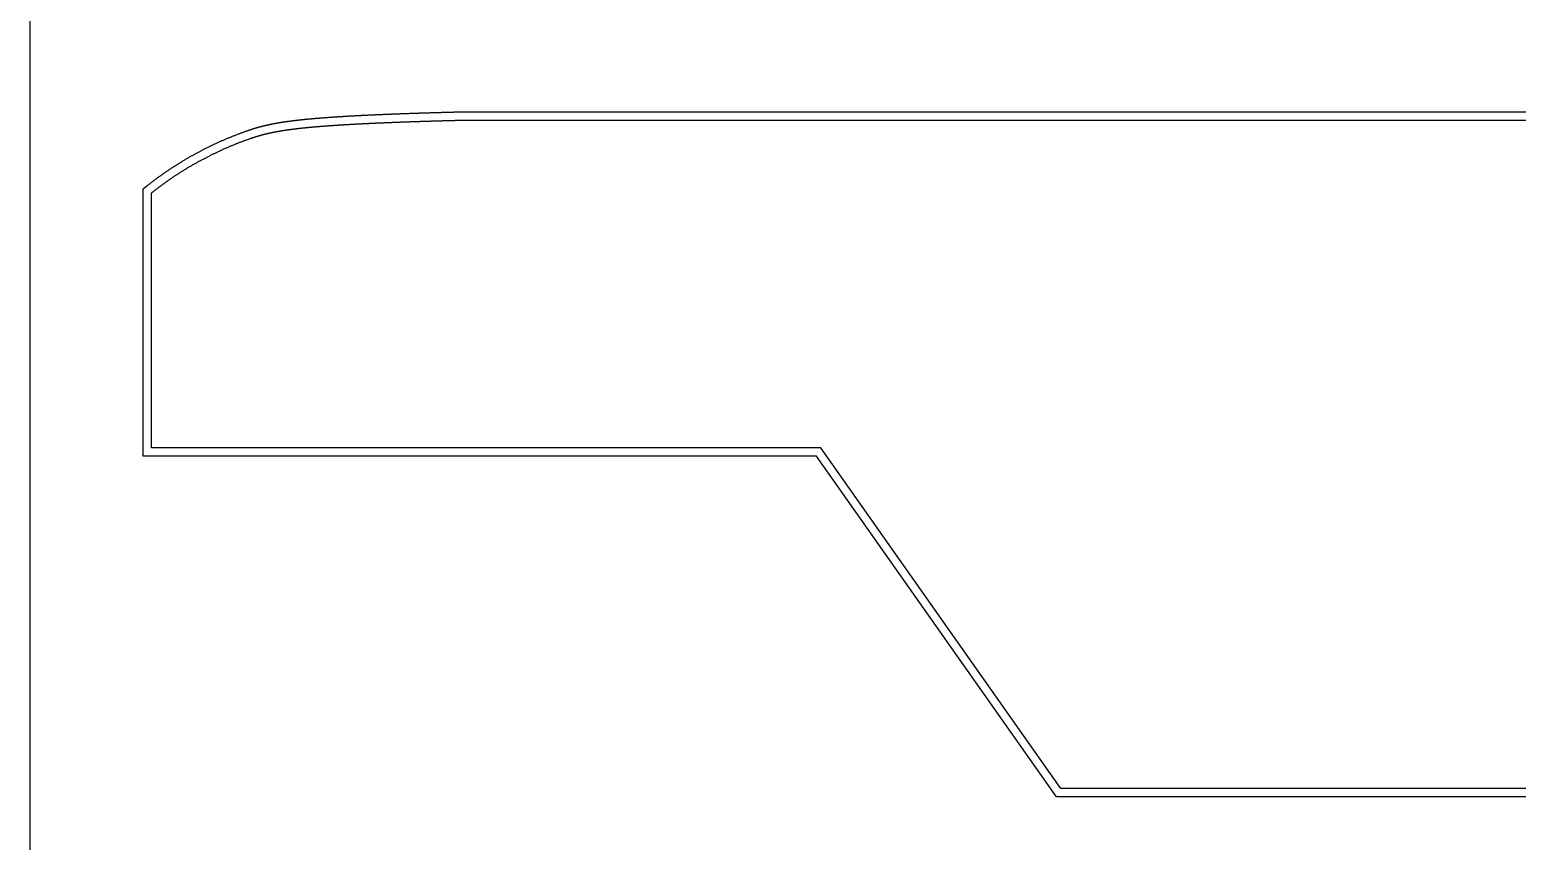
# Model space of a CAD drawing. Header units: inches. Extents: x -1244 to -570, y -2074 to -1714.
# Drawn here: x -1195.002 to -1190.556, y -1994.243 to -1991.815 of the extents above; entities that cross this region are included whole.
import ezdxf

# ---------------------------------------------------------------- set-up
doc = ezdxf.new("R2010")
doc.units = ezdxf.units.IN
doc.header["$LTSCALE"] = 0.1
doc.header["$MEASUREMENT"] = 0
doc.layers.add('pic', color=1, linetype='Continuous')

msp = doc.modelspace()

# ---------------------------------------------------------------- linework, layer by layer
at = {"color": 7, "linetype": 'Continuous', "lineweight": 25}
for points in [[(-1183.68622, -1994.11055), (-1191.93306, -1994.11055), (-1192.65059, -1993.09055), (-1194.66261, -1993.09055), (-1194.66261, -1992.29103), (-1194.65143, -1992.28211), (-1194.64964, -1992.28068), (-1194.64784, -1992.27926), (-1194.64604, -1992.27784), (-1194.64423, -1992.27643), (-1194.64242, -1992.27502), (-1194.64061, -1992.27361), (-1194.63879, -1992.27221), (-1194.63697, -1992.27081), (-1194.63515, -1992.26942), (-1194.63332, -1992.26803), (-1194.63149, -1992.26664), (-1194.62966, -1992.26526), (-1194.62782, -1992.26388), (-1194.62598, -1992.2625), (-1194.62413, -1992.26113), (-1194.62229, -1992.25977), (-1194.62044, -1992.25841), (-1194.61858, -1992.25705), (-1194.61672, -1992.25569), (-1194.61486, -1992.25434), (-1194.613, -1992.253), (-1194.61113, -1992.25166), (-1194.60926, -1992.25032), (-1194.60739, -1992.24899), (-1194.60551, -1992.24766), (-1194.60363, -1992.24633), (-1194.60174, -1992.24501), (-1194.59986, -1992.24369), (-1194.59797, -1992.24238), (-1194.59607, -1992.24107), (-1194.59418, -1992.23977), (-1194.59228, -1992.23847), (-1194.59038, -1992.23717), (-1194.58847, -1992.23588), (-1194.58656, -1992.23459), (-1194.58465, -1992.23331), (-1194.58273, -1992.23203), (-1194.58082, -1992.23076), (-1194.57889, -1992.22949), (-1194.57697, -1992.22822), (-1194.57504, -1992.22696), (-1194.57311, -1992.2257), (-1194.57118, -1992.22445), (-1194.56924, -1992.2232), (-1194.56731, -1992.22195), (-1194.56536, -1992.22071), (-1194.56342, -1992.21947), (-1194.56147, -1992.21824), (-1194.55952, -1992.21702), (-1194.55757, -1992.21579), (-1194.55561, -1992.21457), (-1194.55365, -1992.21336), (-1194.55169, -1992.21215), (-1194.54973, -1992.21094), (-1194.54776, -1992.20974), (-1194.54579, -1992.20854), (-1194.54382, -1992.20735), (-1194.54184, -1992.20616), (-1194.53986, -1992.20498), (-1194.53788, -1992.2038), (-1194.5359, -1992.20262), (-1194.53391, -1992.20145), (-1194.53192, -1992.20029), (-1194.52993, -1992.19912), (-1194.52793, -1992.19797), (-1194.52594, -1992.19681), (-1194.52394, -1992.19566), (-1194.52193, -1992.19452), (-1194.51993, -1992.19338), (-1194.51792, -1992.19225), (-1194.51591, -1992.19111), (-1194.5139, -1992.18999), (-1194.51188, -1992.18887), (-1194.50987, -1992.18775), (-1194.50785, -1992.18664), (-1194.50582, -1992.18553), (-1194.5038, -1992.18443), (-1194.50177, -1992.18333), (-1194.49974, -1992.18223), (-1194.49771, -1992.18114), (-1194.49567, -1992.18006), (-1194.49364, -1992.17898), (-1194.4916, -1992.1779), (-1194.48956, -1992.17683), (-1194.48751, -1992.17576), (-1194.48546, -1992.1747), (-1194.48342, -1992.17364), (-1194.48136, -1992.17259), (-1194.47931, -1992.17154), (-1194.47726, -1992.1705), (-1194.4752, -1992.16946), (-1194.47314, -1992.16842), (-1194.47107, -1992.16739), (-1194.46901, -1992.16637), (-1194.46694, -1992.16535), (-1194.46487, -1992.16433), (-1194.4628, -1992.16332), (-1194.46073, -1992.16231), (-1194.45865, -1992.16131), (-1194.45658, -1992.16031), (-1194.4545, -1992.15932), (-1194.45241, -1992.15833), (-1194.45033, -1992.15735), (-1194.44824, -1992.15637), (-1194.44616, -1992.1554), (-1194.44407, -1992.15443), (-1194.44197, -1992.15347), (-1194.43988, -1992.15251), (-1194.43778, -1992.15155), (-1194.43569, -1992.1506), (-1194.43359, -1992.14966), (-1194.43148, -1992.14872), (-1194.42938, -1992.14778), (-1194.42727, -1992.14685), (-1194.42517, -1992.14593), (-1194.42306, -1992.14501), (-1194.42095, -1992.14409), (-1194.41883, -1992.14318), (-1194.41672, -1992.14228), (-1194.4146, -1992.14138), (-1194.41248, -1992.14048), (-1194.41036, -1992.13959), (-1194.40824, -1992.1387), (-1194.40611, -1992.13782), (-1194.40399, -1992.13694), (-1194.40186, -1992.13607), (-1194.39973, -1992.13521), (-1194.3976, -1992.13434), (-1194.39547, -1992.13349), (-1194.39333, -1992.13264), (-1194.3912, -1992.13179), (-1194.38906, -1992.13095), (-1194.38692, -1992.13011), (-1194.38478, -1992.12928), (-1194.38263, -1992.12845), (-1194.38049, -1992.12763), (-1194.37834, -1992.12681), (-1194.3762, -1992.126), (-1194.37405, -1992.12519), (-1194.3719, -1992.12439), (-1194.36974, -1992.1236), (-1194.36759, -1992.1228), (-1194.36544, -1992.12202), (-1194.36328, -1992.12124), (-1194.36112, -1992.12046), (-1194.35896, -1992.11969), (-1194.3568, -1992.11892), (-1194.35465, -1992.11816), (-1194.3541, -1992.11797), (-1194.35383, -1992.11788), (-1194.35356, -1992.11778), (-1194.35246, -1992.1174), (-1194.35028, -1992.11664), (-1194.34917, -1992.11626), (-1194.34807, -1992.11589), (-1194.34697, -1992.11551), (-1194.34586, -1992.11513), (-1194.34475, -1992.11476), (-1194.34363, -1992.11438), (-1194.34251, -1992.11401), (-1194.34138, -1992.11363), (-1194.34025, -1992.11326), (-1194.33912, -1992.11289), (-1194.33798, -1992.11252), (-1194.33683, -1992.11215), (-1194.33568, -1992.11178), (-1194.33452, -1992.11141), (-1194.33336, -1992.11105), (-1194.33219, -1992.11068), (-1194.33102, -1992.11031), (-1194.32984, -1992.10995), (-1194.32865, -1992.10959), (-1194.32746, -1992.10923), (-1194.32685, -1992.10904), (-1194.32625, -1992.10886), (-1194.32565, -1992.10868), (-1194.32504, -1992.1085), (-1194.32444, -1992.10832), (-1194.32383, -1992.10814), (-1194.32322, -1992.10796), (-1194.3226, -1992.10778), (-1194.32199, -1992.10761), (-1194.32137, -1992.10743), (-1194.32075, -1992.10725), (-1194.32013, -1992.10707), (-1194.31951, -1992.10689), (-1194.31888, -1992.10672), (-1194.31825, -1992.10654), (-1194.31762, -1992.10636), (-1194.31699, -1992.10619), (-1194.31636, -1992.10601), (-1194.31572, -1992.10583), (-1194.31508, -1992.10566), (-1194.31444, -1992.10548), (-1194.3138, -1992.10531), (-1194.31315, -1992.10513), (-1194.31251, -1992.10496), (-1194.31186, -1992.10479), (-1194.3112, -1992.10461), (-1194.31055, -1992.10444), (-1194.30989, -1992.10427), (-1194.30923, -1992.10409), (-1194.30857, -1992.10392), (-1194.3079, -1992.10375), (-1194.30724, -1992.10358), (-1194.30657, -1992.10341), (-1194.30589, -1992.10323), (-1194.30522, -1992.10306), (-1194.30454, -1992.10289), (-1194.30386, -1992.10272), (-1194.30318, -1992.10255), (-1194.30249, -1992.10238), (-1194.3018, -1992.10221), (-1194.30111, -1992.10204), (-1194.30042, -1992.10188), (-1194.29972, -1992.10171), (-1194.29902, -1992.10154), (-1194.29832, -1992.10137), (-1194.29761, -1992.1012), (-1194.2969, -1992.10104), (-1194.29619, -1992.10087), (-1194.29548, -1992.1007), (-1194.29476, -1992.10054), (-1194.29404, -1992.10037), (-1194.29331, -1992.10021), (-1194.29259, -1992.10004), (-1194.29186, -1992.09988), (-1194.29112, -1992.09971), (-1194.29039, -1992.09955), (-1194.28965, -1992.09938), (-1194.2889, -1992.09922), (-1194.28816, -1992.09906), (-1194.28741, -1992.09889), (-1194.28666, -1992.09873), (-1194.2859, -1992.09857), (-1194.28514, -1992.09841), (-1194.28438, -1992.09825), (-1194.28361, -1992.09808), (-1194.28284, -1992.09792), (-1194.28207, -1992.09776), (-1194.28129, -1992.0976), (-1194.28051, -1992.09744), (-1194.27973, -1992.09728), (-1194.27894, -1992.09712), (-1194.27815, -1992.09697), (-1194.27735, -1992.09681), (-1194.27656, -1992.09665), (-1194.27575, -1992.09649), (-1194.27495, -1992.09633), (-1194.27414, -1992.09618), (-1194.27332, -1992.09602), (-1194.27251, -1992.09586), (-1194.27169, -1992.09571), (-1194.27086, -1992.09555), (-1194.27003, -1992.09539), (-1194.2692, -1992.09524), (-1194.26836, -1992.09508), (-1194.26752, -1992.09493), (-1194.26668, -1992.09477), (-1194.26583, -1992.09462), (-1194.26497, -1992.09447), (-1194.26412, -1992.09431), (-1194.26326, -1992.09416), (-1194.26239, -1992.09401), (-1194.26152, -1992.09385), (-1194.26065, -1992.0937), (-1194.25977, -1992.09355), (-1194.25889, -1992.0934), (-1194.258, -1992.09325), (-1194.25711, -1992.0931), (-1194.25621, -1992.09295), (-1194.25531, -1992.0928), (-1194.25441, -1992.09265), (-1194.2535, -1992.0925), (-1194.25259, -1992.09235), (-1194.25167, -1992.0922), (-1194.25075, -1992.09205), (-1194.24982, -1992.0919), (-1194.24889, -1992.09175), (-1194.24795, -1992.09161), (-1194.24701, -1992.09146), (-1194.24607, -1992.09131), (-1194.24511, -1992.09116), (-1194.24416, -1992.09102), (-1194.2432, -1992.09087), (-1194.24223, -1992.09072), (-1194.24126, -1992.09058), (-1194.24029, -1992.09043), (-1194.23931, -1992.09029), (-1194.23833, -1992.09014), (-1194.23734, -1992.09), (-1194.23634, -1992.08986), (-1194.23534, -1992.08971), (-1194.23435, -1992.08957), (-1194.23334, -1992.08943), (-1194.23233, -1992.08928), (-1194.23131, -1992.08914), (-1194.23028, -1992.089), (-1194.22925, -1992.08886), (-1194.22821, -1992.08871), (-1194.22717, -1992.08857), (-1194.22613, -1992.08843), (-1194.22508, -1992.08829), (-1194.22402, -1992.08815), (-1194.22296, -1992.08801), (-1194.22189, -1992.08787), (-1194.22081, -1992.08773), (-1194.21974, -1992.08759), (-1194.21865, -1992.08745), (-1194.21756, -1992.08731), (-1194.21647, -1992.08717), (-1194.21536, -1992.08703), (-1194.21426, -1992.0869), (-1194.21314, -1992.08676), (-1194.21203, -1992.08662), (-1194.2109, -1992.08648), (-1194.20977, -1992.08635), (-1194.20864, -1992.08621), (-1194.20749, -1992.08607), (-1194.20635, -1992.08594), (-1194.20519, -1992.0858), (-1194.20403, -1992.08567), (-1194.20287, -1992.08553), (-1194.2017, -1992.08539), (-1194.20052, -1992.08526), (-1194.19934, -1992.08513), (-1194.19815, -1992.08499), (-1194.19695, -1992.08486), (-1194.19575, -1992.08472), (-1194.19454, -1992.08459), (-1194.19333, -1992.08446), (-1194.19211, -1992.08432), (-1194.19149, -1992.08426), (-1194.19088, -1992.08419), (-1194.19026, -1992.08412), (-1194.18964, -1992.08406), (-1194.18902, -1992.08399), (-1194.1884, -1992.08393), (-1194.18778, -1992.08386), (-1194.18716, -1992.08379), (-1194.18653, -1992.08373), (-1194.18591, -1992.08366), (-1194.18528, -1992.0836), (-1194.18465, -1992.08353), (-1194.18401, -1992.08347), (-1194.18338, -1992.0834), (-1194.18275, -1992.08334), (-1194.18211, -1992.08327), (-1194.18147, -1992.0832), (-1194.18083, -1992.08314), (-1194.18019, -1992.08307), (-1194.17955, -1992.08301), (-1194.1789, -1992.08294), (-1194.17826, -1992.08288), (-1194.17761, -1992.08281), (-1194.17696, -1992.08275), (-1194.17631, -1992.08268), (-1194.17565, -1992.08262), (-1194.175, -1992.08255), (-1194.17434, -1992.08249), (-1194.17368, -1992.08243), (-1194.17302, -1992.08236), (-1194.17236, -1992.0823), (-1194.1717, -1992.08223), (-1194.17103, -1992.08217), (-1194.17037, -1992.0821), (-1194.1697, -1992.08204), (-1194.16903, -1992.08198), (-1194.16836, -1992.08191), (-1194.16768, -1992.08185), (-1194.16701, -1992.08178), (-1194.16633, -1992.08172), (-1194.16565, -1992.08166), (-1194.16497, -1992.08159), (-1194.16429, -1992.08153), (-1194.16361, -1992.08147), (-1194.16292, -1992.0814), (-1194.16223, -1992.08134), (-1194.16154, -1992.08128), (-1194.16085, -1992.08121), (-1194.16016, -1992.08115), (-1194.15947, -1992.08109), (-1194.15877, -1992.08102), (-1194.15807, -1992.08096), (-1194.15737, -1992.0809), (-1194.15667, -1992.08083), (-1194.15597, -1992.08077), (-1194.15526, -1992.08071), (-1194.15456, -1992.08064), (-1194.15385, -1992.08058), (-1194.15314, -1992.08052), (-1194.15242, -1992.08046), (-1194.15171, -1992.08039), (-1194.15099, -1992.08033), (-1194.15028, -1992.08027), (-1194.14956, -1992.08021), (-1194.14884, -1992.08015), (-1194.14811, -1992.08008), (-1194.14739, -1992.08002), (-1194.14666, -1992.07996), (-1194.14593, -1992.0799), (-1194.1452, -1992.07983), (-1194.14447, -1992.07977), (-1194.14373, -1992.07971), (-1194.143, -1992.07965), (-1194.14226, -1992.07959), (-1194.14152, -1992.07953), (-1194.14078, -1992.07946), (-1194.14004, -1992.0794), (-1194.13929, -1992.07934), (-1194.13854, -1992.07928), (-1194.13779, -1992.07922), (-1194.13704, -1992.07916), (-1194.13629, -1992.0791), (-1194.13554, -1992.07904), (-1194.13478, -1992.07897), (-1194.13402, -1992.07891), (-1194.13326, -1992.07885), (-1194.1325, -1992.07879), (-1194.13173, -1992.07873), (-1194.13097, -1992.07867), (-1194.1302, -1992.07861), (-1194.12943, -1992.07855), (-1194.12866, -1992.07849), (-1194.12788, -1992.07843), (-1194.12711, -1992.07837), (-1194.12633, -1992.07831), (-1194.12555, -1992.07825), (-1194.12477, -1992.07819), (-1194.12398, -1992.07812), (-1194.1232, -1992.07806), (-1194.12241, -1992.078), (-1194.12162, -1992.07794), (-1194.12083, -1992.07788), (-1194.12004, -1992.07782), (-1194.11924, -1992.07776), (-1194.11844, -1992.0777), (-1194.11764, -1992.07764), (-1194.11684, -1992.07759), (-1194.11604, -1992.07753), (-1194.11523, -1992.07747), (-1194.11443, -1992.07741), (-1194.11362, -1992.07735), (-1194.1128, -1992.07729), (-1194.11199, -1992.07723), (-1194.11118, -1992.07717), (-1194.11036, -1992.07711), (-1194.10954, -1992.07705), (-1194.10872, -1992.07699), (-1194.10789, -1992.07693), (-1194.10707, -1992.07687), (-1194.10624, -1992.07681), (-1194.10541, -1992.07676), (-1194.10458, -1992.0767), (-1194.10375, -1992.07664), (-1194.10291, -1992.07658), (-1194.10207, -1992.07652), (-1194.10123, -1992.07646), (-1194.10039, -1992.0764), (-1194.09955, -1992.07634), (-1194.0987, -1992.07629), (-1194.09785, -1992.07623), (-1194.097, -1992.07617), (-1194.09615, -1992.07611), (-1194.09529, -1992.07605), (-1194.09444, -1992.07599), (-1194.09358, -1992.07594), (-1194.09272, -1992.07588), (-1194.09185, -1992.07582), (-1194.09099, -1992.07576), (-1194.09012, -1992.0757), (-1194.08925, -1992.07565), (-1194.08838, -1992.07559), (-1194.08751, -1992.07553), (-1194.08663, -1992.07547), (-1194.08576, -1992.07542), (-1194.08488, -1992.07536), (-1194.08399, -1992.0753), (-1194.08311, -1992.07524), (-1194.08222, -1992.07519), (-1194.08133, -1992.07513), (-1194.08044, -1992.07507), (-1194.07955, -1992.07501), (-1194.07866, -1992.07496), (-1194.07776, -1992.0749), (-1194.07686, -1992.07484), (-1194.07596, -1992.07479), (-1194.07506, -1992.07473), (-1194.07415, -1992.07467), (-1194.07324, -1992.07462), (-1194.07233, -1992.07456), (-1194.07142, -1992.0745), (-1194.0705, -1992.07445), (-1194.06959, -1992.07439), (-1194.06867, -1992.07433), (-1194.06775, -1992.07428), (-1194.06682, -1992.07422), (-1194.0659, -1992.07416), (-1194.06497, -1992.07411), (-1194.06404, -1992.07405), (-1194.06311, -1992.07399), (-1194.06217, -1992.07394), (-1194.06124, -1992.07388), (-1194.0603, -1992.07383), (-1194.05936, -1992.07377), (-1194.05841, -1992.07371), (-1194.05747, -1992.07366), (-1194.05652, -1992.0736), (-1194.05557, -1992.07355), (-1194.05462, -1992.07349), (-1194.05366, -1992.07344), (-1194.0527, -1992.07338), (-1194.05175, -1992.07332), (-1194.05078, -1992.07327), (-1194.04982, -1992.07321), (-1194.04885, -1992.07316), (-1194.04788, -1992.0731), (-1194.04691, -1992.07305), (-1194.04594, -1992.07299), (-1194.04497, -1992.07294), (-1194.04399, -1992.07288), (-1194.04301, -1992.07283), (-1194.04203, -1992.07277), (-1194.04104, -1992.07272), (-1194.04005, -1992.07266), (-1194.03906, -1992.07261), (-1194.03807, -1992.07255), (-1194.03708, -1992.0725), (-1194.03608, -1992.07244), (-1194.03508, -1992.07239), (-1194.03408, -1992.07233), (-1194.03308, -1992.07228), (-1194.03207, -1992.07223), (-1194.03107, -1992.07217), (-1194.03006, -1992.07212), (-1194.02904, -1992.07206), (-1194.02803, -1992.07201), (-1194.02701, -1992.07195), (-1194.02599, -1992.0719), (-1194.02497, -1992.07185), (-1194.02394, -1992.07179), (-1194.02292, -1992.07174), (-1194.02189, -1992.07168), (-1194.02085, -1992.07163), (-1194.01982, -1992.07158), (-1194.01878, -1992.07152), (-1194.01774, -1992.07147), (-1194.0167, -1992.07141), (-1194.01566, -1992.07136), (-1194.01461, -1992.07131), (-1194.01356, -1992.07125), (-1194.01251, -1992.0712), (-1194.01146, -1992.07115), (-1194.0104, -1992.07109), (-1194.00934, -1992.07104), (-1194.00828, -1992.07099), (-1194.00722, -1992.07093), (-1194.00615, -1992.07088), (-1194.00509, -1992.07083), (-1194.00401, -1992.07078), (-1194.00294, -1992.07072), (-1194.00187, -1992.07067), (-1194.00079, -1992.07062), (-1193.99971, -1992.07056), (-1193.99862, -1992.07051), (-1193.99754, -1992.07046), (-1193.99645, -1992.07041), (-1193.99536, -1992.07035), (-1193.99427, -1992.0703), (-1193.99317, -1992.07025), (-1193.99207, -1992.0702), (-1193.99097, -1992.07014), (-1193.98987, -1992.07009), (-1193.98876, -1992.07004), (-1193.98766, -1992.06999), (-1193.98654, -1992.06993), (-1193.98543, -1992.06988), (-1193.98432, -1992.06983), (-1193.9832, -1992.06978), (-1193.98208, -1992.06973), (-1193.98095, -1992.06967), (-1193.97983, -1992.06962), (-1193.9787, -1992.06957), (-1193.97757, -1992.06952), (-1193.97643, -1992.06947), (-1193.9753, -1992.06941), (-1193.97416, -1992.06936), (-1193.97302, -1992.06931), (-1193.97187, -1992.06926), (-1193.97073, -1992.06921), (-1193.96958, -1992.06916), (-1193.96843, -1992.06911), (-1193.96727, -1992.06905), (-1193.96612, -1992.069), (-1193.96496, -1992.06895), (-1193.9638, -1992.0689), (-1193.96263, -1992.06885), (-1193.96146, -1992.0688), (-1193.96029, -1992.06875), (-1193.95912, -1992.0687), (-1193.95795, -1992.06865), (-1193.95677, -1992.06859), (-1193.95559, -1992.06854), (-1193.95441, -1992.06849), (-1193.95322, -1992.06844), (-1193.95203, -1992.06839), (-1193.95084, -1992.06834), (-1193.94965, -1992.06829), (-1193.94845, -1992.06824), (-1193.94725, -1992.06819), (-1193.94605, -1992.06814), (-1193.94485, -1992.06809), (-1193.94364, -1992.06804), (-1193.94243, -1992.06799), (-1193.94122, -1992.06794), (-1193.94001, -1992.06789), (-1193.93879, -1992.06784), (-1193.93757, -1992.06779), (-1193.93635, -1992.06774), (-1193.93512, -1992.06769), (-1193.93389, -1992.06764), (-1193.93266, -1992.06759), (-1193.93143, -1992.06754), (-1193.93019, -1992.06749), (-1193.92895, -1992.06744), (-1193.92771, -1992.06739), (-1193.92647, -1992.06734), (-1193.92522, -1992.06729), (-1193.92397, -1992.06724), (-1193.92272, -1992.06719), (-1193.92146, -1992.06714), (-1193.9202, -1992.06709), (-1193.91894, -1992.06704), (-1193.91768, -1992.06699), (-1193.91641, -1992.06694), (-1193.91514, -1992.0669), (-1193.91387, -1992.06685), (-1193.9126, -1992.0668), (-1193.91132, -1992.06675), (-1193.91004, -1992.0667), (-1193.90876, -1992.06665), (-1193.90747, -1992.0666), (-1193.90618, -1992.06655), (-1193.90489, -1992.0665), (-1193.9036, -1992.06645), (-1193.9023, -1992.06641), (-1193.901, -1992.06636), (-1193.8997, -1992.06631), (-1193.89839, -1992.06626), (-1193.89708, -1992.06621), (-1193.89577, -1992.06616), (-1193.89446, -1992.06611), (-1193.89314, -1992.06607), (-1193.89182, -1992.06602), (-1193.8905, -1992.06597), (-1193.88918, -1992.06592), (-1193.88785, -1992.06587), (-1193.88652, -1992.06583), (-1193.88518, -1992.06578), (-1193.88385, -1992.06573), (-1193.88251, -1992.06568), (-1193.88117, -1992.06563), (-1193.87982, -1992.06559), (-1193.87847, -1992.06554), (-1193.87712, -1992.06549), (-1193.87577, -1992.06544), (-1193.87441, -1992.06539), (-1193.87305, -1992.06535), (-1193.87169, -1992.0653), (-1193.87033, -1992.06525), (-1193.86896, -1992.0652), (-1193.86759, -1992.06516), (-1193.86621, -1992.06511), (-1193.86484, -1992.06506), (-1193.86346, -1992.06501), (-1193.86208, -1992.06497), (-1193.86069, -1992.06492), (-1193.8593, -1992.06487), (-1193.85791, -1992.06483), (-1193.85652, -1992.06478), (-1193.85512, -1992.06473), (-1193.85372, -1992.06468), (-1193.85232, -1992.06464), (-1193.85091, -1992.06459), (-1193.8495, -1992.06454), (-1193.84809, -1992.0645), (-1193.84668, -1992.06445), (-1193.84526, -1992.0644), (-1193.84384, -1992.06436), (-1193.84241, -1992.06431), (-1193.84099, -1992.06426), (-1193.83956, -1992.06422), (-1193.83812, -1992.06417), (-1193.83669, -1992.06412), (-1193.83525, -1992.06408), (-1193.83381, -1992.06403), (-1193.83236, -1992.06399), (-1193.83092, -1992.06394), (-1193.82947, -1992.06389), (-1193.82801, -1992.06385), (-1193.82656, -1992.0638), (-1193.8251, -1992.06376), (-1193.82363, -1992.06371), (-1193.82217, -1992.06366), (-1193.8207, -1992.06362), (-1193.81923, -1992.06357), (-1193.81775, -1992.06353), (-1193.81628, -1992.06348), (-1193.8148, -1992.06343), (-1193.81331, -1992.06339), (-1193.81183, -1992.06334), (-1193.81034, -1992.0633), (-1193.80884, -1992.06325), (-1193.80735, -1992.06321), (-1193.80585, -1992.06316), (-1193.80435, -1992.06312), (-1193.80284, -1992.06307), (-1193.80133, -1992.06302), (-1193.79982, -1992.06298), (-1193.79831, -1992.06293), (-1193.79679, -1992.06289), (-1193.79527, -1992.06284), (-1193.79375, -1992.0628), (-1193.79222, -1992.06275), (-1193.79069, -1992.06271), (-1193.78916, -1992.06266), (-1193.78762, -1992.06262), (-1193.78608, -1992.06257), (-1193.78454, -1992.06253), (-1193.78299, -1992.06248), (-1193.78145, -1992.06244), (-1193.77989, -1992.0624), (-1193.77834, -1992.06235), (-1193.77678, -1992.06231), (-1193.77522, -1992.06226), (-1193.77366, -1992.06222), (-1193.77209, -1992.06217), (-1193.77052, -1992.06213), (-1193.76895, -1992.06208), (-1193.76737, -1992.06204), (-1193.76579, -1992.06199), (-1193.76421, -1992.06195), (-1193.76262, -1992.06191), (-1193.76103, -1992.06186), (-1193.75944, -1992.06182), (-1193.75784, -1992.06177), (-1193.75624, -1992.06173), (-1193.75464, -1992.06169), (-1193.75304, -1992.06164), (-1193.75143, -1992.0616), (-1193.74981, -1992.06155), (-1193.7482, -1992.06151), (-1193.74658, -1992.06147), (-1193.74496, -1992.06142), (-1193.74334, -1992.06138), (-1193.74171, -1992.06134), (-1193.74008, -1992.06129), (-1193.73844, -1992.06125), (-1193.73681, -1992.06121), (-1193.73517, -1992.06116), (-1193.73352, -1992.06112), (-1193.73187, -1992.06108), (-1193.73022, -1992.06103), (-1193.72857, -1992.06099), (-1193.72691, -1992.06095), (-1193.72525, -1992.0609), (-1193.72359, -1992.06086), (-1193.72192, -1992.06082), (-1193.72025, -1992.06077), (-1193.71858, -1992.06073), (-1193.7169, -1992.06069), (-1193.71522, -1992.06064), (-1193.71354, -1992.0606), (-1193.71154, -1992.06055), (-1131.28237, -1992.06055)], [(-1183.71122, -1994.08555), (-1191.92008, -1994.08555), (-1192.63761, -1993.06555), (-1194.63761, -1993.06555), (-1194.63761, -1992.30306), (-1194.63586, -1992.30167), (-1194.63411, -1992.30028), (-1194.63236, -1992.29889), (-1194.6306, -1992.29751), (-1194.62884, -1992.29613), (-1194.62708, -1992.29475), (-1194.62531, -1992.29338), (-1194.62354, -1992.29202), (-1194.62176, -1992.29065), (-1194.61999, -1992.28929), (-1194.6182, -1992.28794), (-1194.61642, -1992.28659), (-1194.61463, -1992.28524), (-1194.61284, -1992.28389), (-1194.61104, -1992.28255), (-1194.60925, -1992.28122), (-1194.60745, -1992.27989), (-1194.60564, -1992.27856), (-1194.60383, -1992.27723), (-1194.60202, -1992.27591), (-1194.60021, -1992.2746), (-1194.59839, -1992.27328), (-1194.59657, -1992.27198), (-1194.59474, -1992.27067), (-1194.59292, -1992.26937), (-1194.59108, -1992.26808), (-1194.58925, -1992.26678), (-1194.58741, -1992.2655), (-1194.58557, -1992.26421), (-1194.58373, -1992.26293), (-1194.58188, -1992.26165), (-1194.58003, -1992.26038), (-1194.57818, -1992.25911), (-1194.57633, -1992.25785), (-1194.57447, -1992.25659), (-1194.5726, -1992.25533), (-1194.57074, -1992.25408), (-1194.56887, -1992.25284), (-1194.567, -1992.25159), (-1194.56513, -1992.25035), (-1194.56325, -1992.24912), (-1194.56137, -1992.24789), (-1194.55949, -1992.24666), (-1194.5576, -1992.24544), (-1194.55571, -1992.24422), (-1194.55382, -1992.243), (-1194.55193, -1992.24179), (-1194.55003, -1992.24059), (-1194.54813, -1992.23939), (-1194.54623, -1992.23819), (-1194.54432, -1992.23699), (-1194.54241, -1992.23581), (-1194.5405, -1992.23462), (-1194.53859, -1992.23344), (-1194.53667, -1992.23226), (-1194.53475, -1992.23109), (-1194.53283, -1992.22992), (-1194.53091, -1992.22876), (-1194.52898, -1992.2276), (-1194.52705, -1992.22644), (-1194.52511, -1992.22529), (-1194.52318, -1992.22415), (-1194.52124, -1992.223), (-1194.5193, -1992.22187), (-1194.51736, -1992.22073), (-1194.51541, -1992.2196), (-1194.51346, -1992.21848), (-1194.51151, -1992.21736), (-1194.50956, -1992.21624), (-1194.5076, -1992.21513), (-1194.50564, -1992.21402), (-1194.50368, -1992.21292), (-1194.50172, -1992.21182), (-1194.49975, -1992.21072), (-1194.49778, -1992.20963), (-1194.49581, -1992.20855), (-1194.49384, -1992.20747), (-1194.49186, -1992.20639), (-1194.48988, -1992.20532), (-1194.4879, -1992.20425), (-1194.48592, -1992.20319), (-1194.48393, -1992.20213), (-1194.48195, -1992.20107), (-1194.47996, -1992.20002), (-1194.47796, -1992.19898), (-1194.47597, -1992.19794), (-1194.47397, -1992.1969), (-1194.47197, -1992.19587), (-1194.46997, -1992.19484), (-1194.46797, -1992.19382), (-1194.46596, -1992.1928), (-1194.46395, -1992.19179), (-1194.46194, -1992.19078), (-1194.45993, -1992.18977), (-1194.45792, -1992.18877), (-1194.4559, -1992.18777), (-1194.45388, -1992.18678), (-1194.45186, -1992.1858), (-1194.44984, -1992.18481), (-1194.44781, -1992.18384), (-1194.44579, -1992.18286), (-1194.44376, -1992.1819), (-1194.44172, -1992.18093), (-1194.43969, -1992.17997), (-1194.43766, -1992.17902), (-1194.43562, -1992.17807), (-1194.43358, -1992.17713), (-1194.43154, -1992.17619), (-1194.4295, -1992.17525), (-1194.42745, -1992.17432), (-1194.4254, -1992.17339), (-1194.42336, -1992.17247), (-1194.42131, -1992.17155), (-1194.41925, -1992.17064), (-1194.4172, -1992.16973), (-1194.41514, -1992.16883), (-1194.41308, -1992.16793), (-1194.41103, -1992.16704), (-1194.40896, -1992.16615), (-1194.4069, -1992.16527), (-1194.40484, -1992.16439), (-1194.40277, -1992.16352), (-1194.4007, -1992.16265), (-1194.39863, -1992.16178), (-1194.39656, -1992.16092), (-1194.39448, -1992.16007), (-1194.39241, -1992.15922), (-1194.39033, -1992.15837), (-1194.38825, -1992.15753), (-1194.38617, -1992.1567), (-1194.38409, -1992.15587), (-1194.38201, -1992.15504), (-1194.37992, -1992.15422), (-1194.37784, -1992.1534), (-1194.37575, -1992.15259), (-1194.37366, -1992.15179), (-1194.37157, -1992.15098), (-1194.36948, -1992.15019), (-1194.36738, -1992.1494), (-1194.36529, -1992.14861), (-1194.36319, -1992.14783), (-1194.36109, -1992.14705), (-1194.35899, -1992.14628), (-1194.35689, -1992.14551), (-1194.35479, -1992.14475), (-1194.35269, -1992.14399), (-1194.35058, -1992.14324), (-1194.34847, -1992.14249), (-1194.34637, -1992.14175), (-1194.34584, -1992.14157), (-1194.34557, -1992.14147), (-1194.34531, -1992.14138), (-1194.34425, -1992.14101), (-1194.34212, -1992.14027), (-1194.34105, -1992.13991), (-1194.33999, -1992.13954), (-1194.33892, -1992.13918), (-1194.33784, -1992.13881), (-1194.33677, -1992.13845), (-1194.3357, -1992.13809), (-1194.33462, -1992.13773), (-1194.33354, -1992.13737), (-1194.33245, -1992.13701), (-1194.33136, -1992.13666), (-1194.33027, -1992.1363), (-1194.32917, -1992.13595), (-1194.32807, -1992.13559), (-1194.32697, -1992.13524), (-1194.32586, -1992.13489), (-1194.32474, -1992.13454), (-1194.32362, -1992.13419), (-1194.3225, -1992.13385), (-1194.32137, -1992.1335), (-1194.32023, -1992.13316), (-1194.31966, -1992.13298), (-1194.31908, -1992.13281), (-1194.31851, -1992.13264), (-1194.31793, -1992.13247), (-1194.31736, -1992.1323), (-1194.31678, -1992.13213), (-1194.3162, -1992.13196), (-1194.31561, -1992.13179), (-1194.31503, -1992.13162), (-1194.31444, -1992.13145), (-1194.31386, -1992.13128), (-1194.31327, -1992.13111), (-1194.31267, -1992.13094), (-1194.31208, -1992.13077), (-1194.31148, -1992.13061), (-1194.31089, -1992.13044), (-1194.31029, -1992.13027), (-1194.30968, -1992.1301), (-1194.30908, -1992.12994), (-1194.30847, -1992.12977), (-1194.30786, -1992.1296), (-1194.30725, -1992.12944), (-1194.30664, -1992.12927), (-1194.30603, -1992.12911), (-1194.30541, -1992.12894), (-1194.30479, -1992.12878), (-1194.30417, -1992.12861), (-1194.30354, -1992.12845), (-1194.30291, -1992.12828), (-1194.30229, -1992.12812), (-1194.30165, -1992.12795), (-1194.30102, -1992.12779), (-1194.30038, -1992.12763), (-1194.29974, -1992.12747), (-1194.2991, -1992.1273), (-1194.29846, -1992.12714), (-1194.29781, -1992.12698), (-1194.29716, -1992.12682), (-1194.29651, -1992.12666), (-1194.29585, -1992.12649), (-1194.29519, -1992.12633), (-1194.29453, -1992.12617), (-1194.29387, -1992.12601), (-1194.2932, -1992.12585), (-1194.29253, -1992.12569), (-1194.29186, -1992.12553), (-1194.29118, -1992.12537), (-1194.2905, -1992.12521), (-1194.28982, -1992.12506), (-1194.28914, -1992.1249), (-1194.28845, -1992.12474), (-1194.28776, -1992.12458), (-1194.28707, -1992.12442), (-1194.28637, -1992.12427), (-1194.28567, -1992.12411), (-1194.28496, -1992.12395), (-1194.28426, -1992.1238), (-1194.28355, -1992.12364), (-1194.28283, -1992.12348), (-1194.28212, -1992.12333), (-1194.2814, -1992.12317), (-1194.28067, -1992.12302), (-1194.27995, -1992.12286), (-1194.27921, -1992.12271), (-1194.27848, -1992.12255), (-1194.27774, -1992.1224), (-1194.277, -1992.12224), (-1194.27626, -1992.12209), (-1194.27551, -1992.12194), (-1194.27476, -1992.12178), (-1194.274, -1992.12163), (-1194.27324, -1992.12148), (-1194.27248, -1992.12133), (-1194.27171, -1992.12117), (-1194.27094, -1992.12102), (-1194.27016, -1992.12087), (-1194.26939, -1992.12072), (-1194.2686, -1992.12057), (-1194.26782, -1992.12042), (-1194.26703, -1992.12027), (-1194.26623, -1992.12012), (-1194.26543, -1992.11997), (-1194.26463, -1992.11982), (-1194.26382, -1992.11967), (-1194.26301, -1992.11952), (-1194.2622, -1992.11937), (-1194.26138, -1992.11922), (-1194.26055, -1992.11907), (-1194.25973, -1992.11892), (-1194.25889, -1992.11878), (-1194.25806, -1992.11863), (-1194.25722, -1992.11848), (-1194.25637, -1992.11833), (-1194.25552, -1992.11819), (-1194.25467, -1992.11804), (-1194.25381, -1992.11789), (-1194.25295, -1992.11775), (-1194.25208, -1992.1176), (-1194.25121, -1992.11746), (-1194.25033, -1992.11731), (-1194.24945, -1992.11717), (-1194.24857, -1992.11702), (-1194.24768, -1992.11688), (-1194.24678, -1992.11673), (-1194.24588, -1992.11659), (-1194.24498, -1992.11644), (-1194.24407, -1992.1163), (-1194.24315, -1992.11616), (-1194.24223, -1992.11602), (-1194.24131, -1992.11587), (-1194.24038, -1992.11573), (-1194.23945, -1992.11559), (-1194.23851, -1992.11545), (-1194.23756, -1992.1153), (-1194.23661, -1992.11516), (-1194.23566, -1992.11502), (-1194.2347, -1992.11488), (-1194.23374, -1992.11474), (-1194.23277, -1992.1146), (-1194.23179, -1992.11446), (-1194.23081, -1992.11432), (-1194.22983, -1992.11418), (-1194.22884, -1992.11404), (-1194.22784, -1992.1139), (-1194.22684, -1992.11376), (-1194.22583, -1992.11362), (-1194.22482, -1992.11348), (-1194.2238, -1992.11334), (-1194.22278, -1992.11321), (-1194.22175, -1992.11307), (-1194.22072, -1992.11293), (-1194.21968, -1992.11279), (-1194.21864, -1992.11266), (-1194.21758, -1992.11252), (-1194.21653, -1992.11238), (-1194.21547, -1992.11225), (-1194.2144, -1992.11211), (-1194.21333, -1992.11197), (-1194.21225, -1992.11184), (-1194.21116, -1992.1117), (-1194.21007, -1992.11157), (-1194.20897, -1992.11143), (-1194.20787, -1992.1113), (-1194.20676, -1992.11116), (-1194.20565, -1992.11103), (-1194.20453, -1992.1109), (-1194.2034, -1992.11076), (-1194.20227, -1992.11063), (-1194.20113, -1992.1105), (-1194.19998, -1992.11036), (-1194.19883, -1992.11023), (-1194.19768, -1992.1101), (-1194.19651, -1992.10997), (-1194.19534, -1992.10983), (-1194.19417, -1992.1097), (-1194.19299, -1992.10957), (-1194.1918, -1992.10944), (-1194.1906, -1992.10931), (-1194.1894, -1992.10918), (-1194.1888, -1992.10911), (-1194.18819, -1992.10905), (-1194.18759, -1992.10898), (-1194.18698, -1992.10892), (-1194.18637, -1992.10885), (-1194.18576, -1992.10879), (-1194.18515, -1992.10872), (-1194.18453, -1992.10866), (-1194.18391, -1992.10859), (-1194.1833, -1992.10853), (-1194.18268, -1992.10846), (-1194.18206, -1992.1084), (-1194.18143, -1992.10833), (-1194.18081, -1992.10827), (-1194.18018, -1992.1082), (-1194.17956, -1992.10814), (-1194.17893, -1992.10807), (-1194.1783, -1992.10801), (-1194.17766, -1992.10795), (-1194.17703, -1992.10788), (-1194.17639, -1992.10782), (-1194.17576, -1992.10775), (-1194.17512, -1992.10769), (-1194.17447, -1992.10763), (-1194.17383, -1992.10756), (-1194.17319, -1992.1075), (-1194.17254, -1992.10743), (-1194.17189, -1992.10737), (-1194.17124, -1992.10731), (-1194.17059, -1992.10724), (-1194.16994, -1992.10718), (-1194.16929, -1992.10712), (-1194.16863, -1992.10705), (-1194.16797, -1992.10699), (-1194.16731, -1992.10693), (-1194.16665, -1992.10686), (-1194.16599, -1992.1068), (-1194.16532, -1992.10674), (-1194.16465, -1992.10667), (-1194.16398, -1992.10661), (-1194.16331, -1992.10655), (-1194.16264, -1992.10648), (-1194.16197, -1992.10642), (-1194.16129, -1992.10636), (-1194.16061, -1992.1063), (-1194.15994, -1992.10623), (-1194.15925, -1992.10617), (-1194.15857, -1992.10611), (-1194.15789, -1992.10605), (-1194.1572, -1992.10598), (-1194.15651, -1992.10592), (-1194.15582, -1992.10586), (-1194.15513, -1992.1058), (-1194.15444, -1992.10573), (-1194.15374, -1992.10567), (-1194.15304, -1992.10561), (-1194.15234, -1992.10555), (-1194.15164, -1992.10549), (-1194.15094, -1992.10542), (-1194.15024, -1992.10536), (-1194.14953, -1992.1053), (-1194.14882, -1992.10524), (-1194.14811, -1992.10518), (-1194.1474, -1992.10511), (-1194.14669, -1992.10505), (-1194.14597, -1992.10499), (-1194.14525, -1992.10493), (-1194.14453, -1992.10487), (-1194.14381, -1992.10481), (-1194.14309, -1992.10475), (-1194.14236, -1992.10468), (-1194.14164, -1992.10462), (-1194.14091, -1992.10456), (-1194.14018, -1992.1045), (-1194.13945, -1992.10444), (-1194.13871, -1992.10438), (-1194.13797, -1992.10432), (-1194.13724, -1992.10426), (-1194.1365, -1992.1042), (-1194.13575, -1992.10414), (-1194.13501, -1992.10407), (-1194.13426, -1992.10401), (-1194.13352, -1992.10395), (-1194.13277, -1992.10389), (-1194.13202, -1992.10383), (-1194.13126, -1992.10377), (-1194.13051, -1992.10371), (-1194.12975, -1992.10365), (-1194.12899, -1992.10359), (-1194.12823, -1992.10353), (-1194.12746, -1992.10347), (-1194.1267, -1992.10341), (-1194.12593, -1992.10335), (-1194.12516, -1992.10329), (-1194.12439, -1992.10323), (-1194.12362, -1992.10317), (-1194.12284, -1992.10311), (-1194.12207, -1992.10305), (-1194.12129, -1992.10299), (-1194.12051, -1992.10293), (-1194.11972, -1992.10287), (-1194.11894, -1992.10281), (-1194.11815, -1992.10275), (-1194.11736, -1992.10269), (-1194.11657, -1992.10263), (-1194.11578, -1992.10258), (-1194.11498, -1992.10252), (-1194.11419, -1992.10246), (-1194.11339, -1992.1024), (-1194.11259, -1992.10234), (-1194.11178, -1992.10228), (-1194.11098, -1992.10222), (-1194.11017, -1992.10216), (-1194.10936, -1992.1021), (-1194.10855, -1992.10204), (-1194.10774, -1992.10199), (-1194.10692, -1992.10193), (-1194.1061, -1992.10187), (-1194.10529, -1992.10181), (-1194.10446, -1992.10175), (-1194.10364, -1992.10169), (-1194.10281, -1992.10163), (-1194.10199, -1992.10158), (-1194.10116, -1992.10152), (-1194.10032, -1992.10146), (-1194.09949, -1992.1014), (-1194.09865, -1992.10134), (-1194.09782, -1992.10128), (-1194.09698, -1992.10123), (-1194.09613, -1992.10117), (-1194.09529, -1992.10111), (-1194.09444, -1992.10105), (-1194.09359, -1992.10099), (-1194.09274, -1992.10094), (-1194.09189, -1992.10088), (-1194.09104, -1992.10082), (-1194.09018, -1992.10076), (-1194.08932, -1992.10071), (-1194.08846, -1992.10065), (-1194.08759, -1992.10059), (-1194.08673, -1992.10053), (-1194.08586, -1992.10048), (-1194.08499, -1992.10042), (-1194.08412, -1992.10036), (-1194.08324, -1992.10031), (-1194.08237, -1992.10025), (-1194.08149, -1992.10019), (-1194.08061, -1992.10013), (-1194.07973, -1992.10008), (-1194.07884, -1992.10002), (-1194.07795, -1992.09996), (-1194.07706, -1992.09991), (-1194.07617, -1992.09985), (-1194.07528, -1992.09979), (-1194.07438, -1992.09974), (-1194.07348, -1992.09968), (-1194.07258, -1992.09962), (-1194.07168, -1992.09957), (-1194.07078, -1992.09951), (-1194.06987, -1992.09945), (-1194.06896, -1992.0994), (-1194.06805, -1992.09934), (-1194.06713, -1992.09929), (-1194.06622, -1992.09923), (-1194.0653, -1992.09917), (-1194.06438, -1992.09912), (-1194.06346, -1992.09906), (-1194.06253, -1992.09901), (-1194.0616, -1992.09895), (-1194.06067, -1992.09889), (-1194.05974, -1992.09884), (-1194.05881, -1992.09878), (-1194.05787, -1992.09873), (-1194.05693, -1992.09867), (-1194.05599, -1992.09862), (-1194.05505, -1992.09856), (-1194.0541, -1992.0985), (-1194.05316, -1992.09845), (-1194.05221, -1992.09839), (-1194.05125, -1992.09834), (-1194.0503, -1992.09828), (-1194.04934, -1992.09823), (-1194.04838, -1992.09817), (-1194.04742, -1992.09812), (-1194.04646, -1992.09806), (-1194.04549, -1992.09801), (-1194.04452, -1992.09795), (-1194.04355, -1992.0979), (-1194.04258, -1992.09784), (-1194.04161, -1992.09779), (-1194.04063, -1992.09773), (-1194.03965, -1992.09768), (-1194.03867, -1992.09762), (-1194.03768, -1992.09757), (-1194.03669, -1992.09751), (-1194.0357, -1992.09746), (-1194.03471, -1992.09741), (-1194.03372, -1992.09735), (-1194.03272, -1992.0973), (-1194.03172, -1992.09724), (-1194.03072, -1992.09719), (-1194.02972, -1992.09713), (-1194.02871, -1992.09708), (-1194.0277, -1992.09703), (-1194.02669, -1992.09697), (-1194.02568, -1992.09692), (-1194.02466, -1992.09686), (-1194.02365, -1992.09681), (-1194.02263, -1992.09676), (-1194.0216, -1992.0967), (-1194.02058, -1992.09665), (-1194.01955, -1992.0966), (-1194.01852, -1992.09654), (-1194.01749, -1992.09649), (-1194.01645, -1992.09644), (-1194.01542, -1992.09638), (-1194.01438, -1992.09633), (-1194.01333, -1992.09628), (-1194.01229, -1992.09622), (-1194.01124, -1992.09617), (-1194.01019, -1992.09612), (-1194.00914, -1992.09606), (-1194.00809, -1992.09601), (-1194.00703, -1992.09596), (-1194.00597, -1992.0959), (-1194.00491, -1992.09585), (-1194.00385, -1992.0958), (-1194.00278, -1992.09574), (-1194.00171, -1992.09569), (-1194.00064, -1992.09564), (-1193.99956, -1992.09559), (-1193.99849, -1992.09553), (-1193.99741, -1992.09548), (-1193.99633, -1992.09543), (-1193.99524, -1992.09538), (-1193.99416, -1992.09532), (-1193.99307, -1992.09527), (-1193.99197, -1992.09522), (-1193.99088, -1992.09517), (-1193.98978, -1992.09511), (-1193.98868, -1992.09506), (-1193.98758, -1992.09501), (-1193.98648, -1992.09496), (-1193.98537, -1992.09491), (-1193.98426, -1992.09485), (-1193.98315, -1992.0948), (-1193.98204, -1992.09475), (-1193.98092, -1992.0947), (-1193.9798, -1992.09465), (-1193.97868, -1992.0946), (-1193.97755, -1992.09454), (-1193.97642, -1992.09449), (-1193.97529, -1992.09444), (-1193.97416, -1992.09439), (-1193.97303, -1992.09434), (-1193.97189, -1992.09429), (-1193.97075, -1992.09423), (-1193.96961, -1992.09418), (-1193.96846, -1992.09413), (-1193.96731, -1992.09408), (-1193.96616, -1992.09403), (-1193.96501, -1992.09398), (-1193.96385, -1992.09393), (-1193.9627, -1992.09388), (-1193.96153, -1992.09383), (-1193.96037, -1992.09377), (-1193.95921, -1992.09372), (-1193.95804, -1992.09367), (-1193.95686, -1992.09362), (-1193.95569, -1992.09357), (-1193.95451, -1992.09352), (-1193.95333, -1992.09347), (-1193.95215, -1992.09342), (-1193.95097, -1992.09337), (-1193.94978, -1992.09332), (-1193.94859, -1992.09327), (-1193.9474, -1992.09322), (-1193.9462, -1992.09317), (-1193.945, -1992.09312), (-1193.9438, -1992.09307), (-1193.9426, -1992.09302), (-1193.94139, -1992.09297), (-1193.94019, -1992.09292), (-1193.93897, -1992.09287), (-1193.93776, -1992.09282), (-1193.93654, -1992.09277), (-1193.93532, -1992.09272), (-1193.9341, -1992.09267), (-1193.93288, -1992.09262), (-1193.93165, -1992.09257), (-1193.93042, -1992.09252), (-1193.92919, -1992.09247), (-1193.92795, -1992.09242), (-1193.92671, -1992.09237), (-1193.92547, -1992.09232), (-1193.92423, -1992.09227), (-1193.92298, -1992.09222), (-1193.92173, -1992.09217), (-1193.92048, -1992.09212), (-1193.91922, -1992.09207), (-1193.91796, -1992.09202), (-1193.9167, -1992.09197), (-1193.91544, -1992.09193), (-1193.91417, -1992.09188), (-1193.91291, -1992.09183), (-1193.91163, -1992.09178), (-1193.91036, -1992.09173), (-1193.90908, -1992.09168), (-1193.9078, -1992.09163), (-1193.90652, -1992.09158), (-1193.90523, -1992.09153), (-1193.90395, -1992.09149), (-1193.90266, -1992.09144), (-1193.90136, -1992.09139), (-1193.90006, -1992.09134), (-1193.89877, -1992.09129), (-1193.89746, -1992.09124), (-1193.89616, -1992.09119), (-1193.89485, -1992.09115), (-1193.89354, -1992.0911), (-1193.89223, -1992.09105), (-1193.89091, -1992.091), (-1193.88959, -1992.09095), (-1193.88827, -1992.09091), (-1193.88694, -1992.09086), (-1193.88561, -1992.09081), (-1193.88428, -1992.09076), (-1193.88295, -1992.09071), (-1193.88161, -1992.09067), (-1193.88027, -1992.09062), (-1193.87893, -1992.09057), (-1193.87759, -1992.09052), (-1193.87624, -1992.09047), (-1193.87489, -1992.09043), (-1193.87353, -1992.09038), (-1193.87218, -1992.09033), (-1193.87082, -1992.09028), (-1193.86946, -1992.09024), (-1193.86809, -1992.09019), (-1193.86672, -1992.09014), (-1193.86535, -1992.09009), (-1193.86398, -1992.09005), (-1193.8626, -1992.09), (-1193.86122, -1992.08995), (-1193.85984, -1992.08991), (-1193.85845, -1992.08986), (-1193.85706, -1992.08981), (-1193.85567, -1992.08976), (-1193.85428, -1992.08972), (-1193.85288, -1992.08967), (-1193.85148, -1992.08962), (-1193.85008, -1992.08958), (-1193.84867, -1992.08953), (-1193.84726, -1992.08948), (-1193.84585, -1992.08944), (-1193.84443, -1992.08939), (-1193.84302, -1992.08934), (-1193.8416, -1992.0893), (-1193.84017, -1992.08925), (-1193.83874, -1992.0892), (-1193.83731, -1992.08916), (-1193.83588, -1992.08911), (-1193.83445, -1992.08907), (-1193.83301, -1992.08902), (-1193.83156, -1992.08897), (-1193.83012, -1992.08893), (-1193.82867, -1992.08888), (-1193.82722, -1992.08883), (-1193.82577, -1992.08879), (-1193.82431, -1992.08874), (-1193.82285, -1992.0887), (-1193.82139, -1992.08865), (-1193.81992, -1992.08861), (-1193.81845, -1992.08856), (-1193.81698, -1992.08851), (-1193.8155, -1992.08847), (-1193.81402, -1992.08842), (-1193.81254, -1992.08838), (-1193.81106, -1992.08833), (-1193.80957, -1992.08829), (-1193.80808, -1992.08824), (-1193.80659, -1992.08819), (-1193.80509, -1992.08815), (-1193.80359, -1992.0881), (-1193.80209, -1992.08806), (-1193.80058, -1992.08801), (-1193.79907, -1992.08797), (-1193.79756, -1992.08792), (-1193.79605, -1992.08788), (-1193.79453, -1992.08783), (-1193.79301, -1992.08779), (-1193.79148, -1992.08774), (-1193.78995, -1992.0877), (-1193.78842, -1992.08765), (-1193.78689, -1992.08761), (-1193.78535, -1992.08756), (-1193.78381, -1992.08752), (-1193.78227, -1992.08747), (-1193.78072, -1992.08743), (-1193.77917, -1992.08738), (-1193.77762, -1992.08734), (-1193.77607, -1992.0873), (-1193.77451, -1992.08725), (-1193.77295, -1992.08721), (-1193.77138, -1992.08716), (-1193.76981, -1992.08712), (-1193.76824, -1992.08707), (-1193.76667, -1992.08703), (-1193.76509, -1992.08699), (-1193.76351, -1992.08694), (-1193.76192, -1992.0869), (-1193.76034, -1992.08685), (-1193.75875, -1992.08681), (-1193.75715, -1992.08676), (-1193.75555, -1992.08672), (-1193.75395, -1992.08668), (-1193.75235, -1992.08663), (-1193.75074, -1992.08659), (-1193.74914, -1992.08655), (-1193.74752, -1992.0865), (-1193.74591, -1992.08646), (-1193.74429, -1992.08641), (-1193.74266, -1992.08637), (-1193.74104, -1992.08633), (-1193.73941, -1992.08628), (-1193.73778, -1992.08624), (-1193.73614, -1992.0862), (-1193.7345, -1992.08615), (-1193.73286, -1992.08611), (-1193.73122, -1992.08607), (-1193.72957, -1992.08602), (-1193.72792, -1992.08598), (-1193.72626, -1992.08594), (-1193.7246, -1992.08589), (-1193.72294, -1992.08585), (-1193.72128, -1992.08581), (-1193.71961, -1992.08576), (-1193.71794, -1992.08572), (-1193.71626, -1992.08568), (-1193.71458, -1992.08564), (-1193.7129, -1992.08559), (-1193.71122, -1992.08555), (-1131.28274, -1992.08555)]]:
    msp.add_lwpolyline(points, dxfattribs=at)
at = {"layer": 'pic', "color": 1}
msp.add_lwpolyline([(-1195.00188, -2004.52627), (-1081.50188, -2004.52627), (-1081.50188, -1961.52627), (-1195.00188, -1961.52627)], close=True, dxfattribs=at)

doc.saveas('drawing.dxf')
